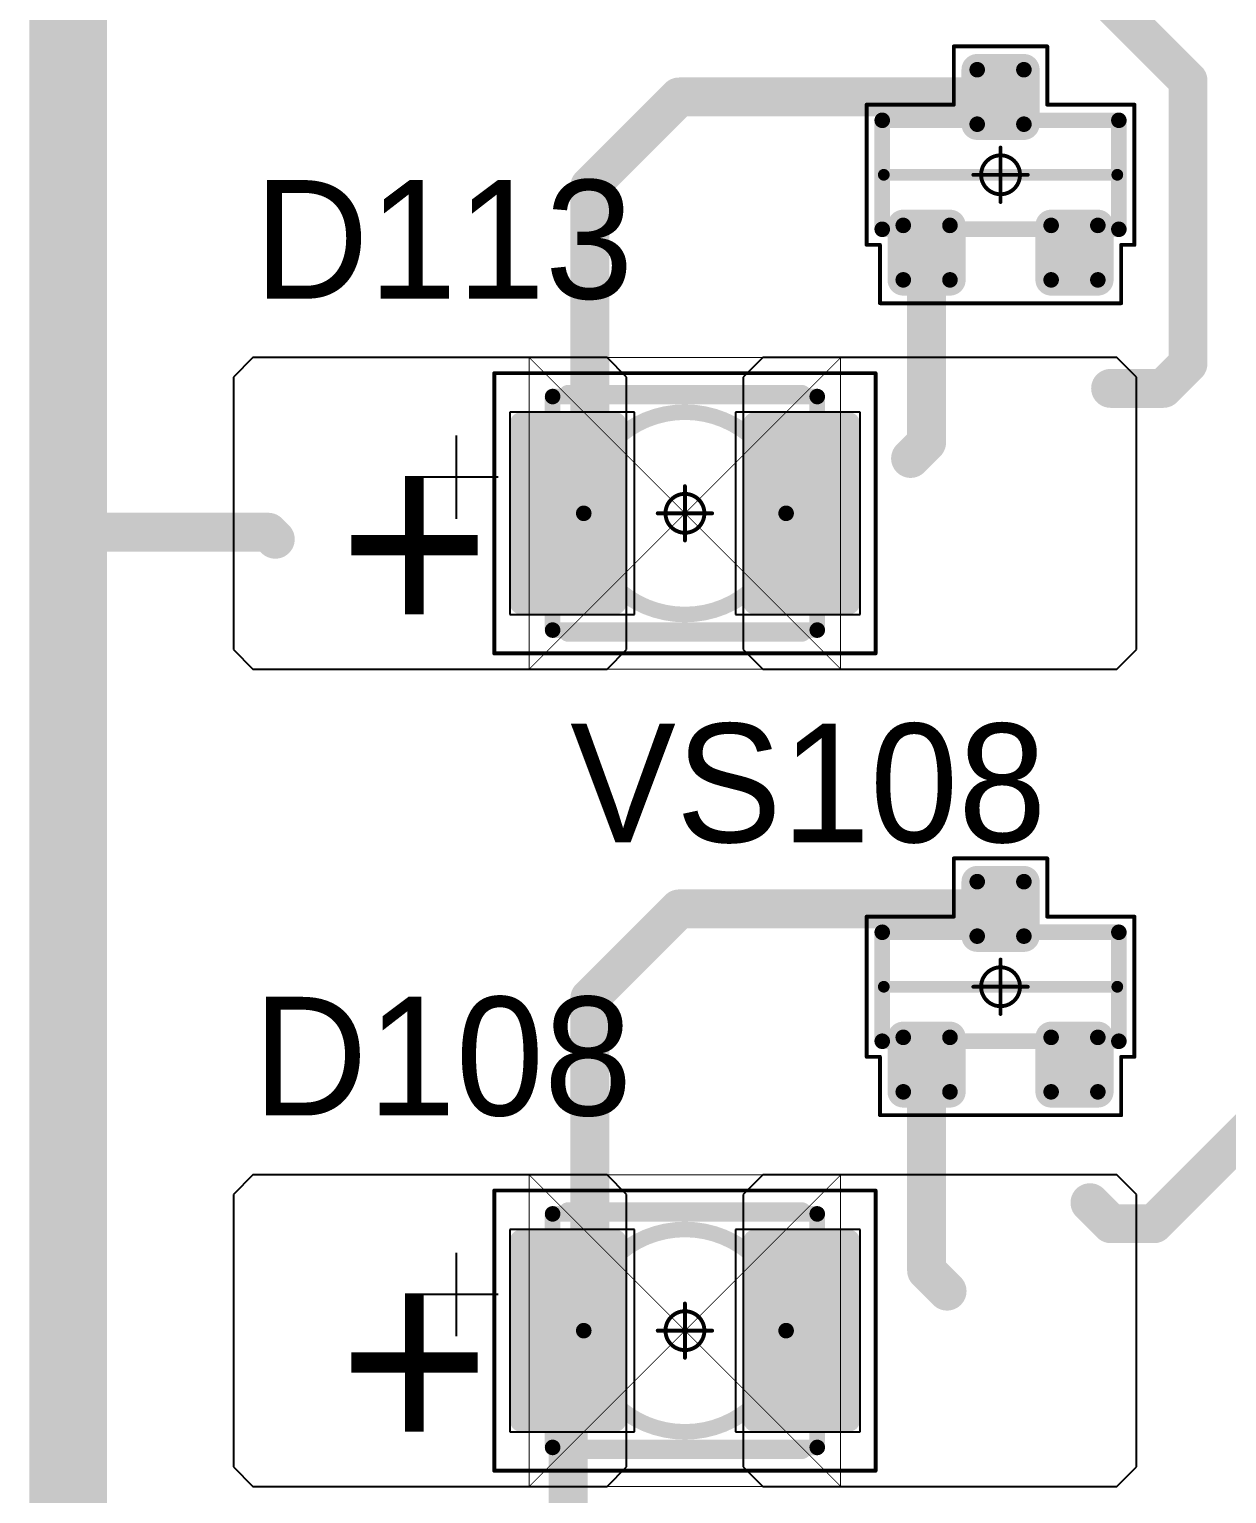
# Model space of a CAD drawing. Header units: millimetres. Extents: x 0 to 1769, y 431 to 1001.
# Drawn here: x 1558.52 to 1573.9, y 518.43 to 537.25 of the extents above; entities that cross this region are included whole.
import ezdxf

# ---------------------------------------------------------------- set-up
doc = ezdxf.new("R2010")
doc.units = ezdxf.units.MM
for name, color, linetype in [('Mechanical13', 56, 'Continuous'), ('Mechanical15', 56, 'Continuous'), ('Mechanical9', 56, 'Continuous'), ('TopLayer', 1, 'Continuous'), ('TopOverlay', 2, 'Continuous'), ('TopPaste', 8, 'Continuous'), ('TopSolder', 216, 'Continuous')]:
    doc.layers.add(name, color=color, linetype=linetype)

# ---------------------------------------------------------------- blocks, each defined once
blk = doc.blocks.new('SOT23_26')
at = {"layer": 'Mechanical13', "const_width": 0.2}
for points in [[(-0.7, 1.52), (0.7, 1.52)], [(-0.7, 1.52), (-0.7, -1.52)], [(0.7, 1.52), (0.7, -1.52)], [(-0.7, -1.52), (0.7, -1.52)]]:
    blk.add_lwpolyline(points, dxfattribs=at)
at = {"layer": 'Mechanical13', "const_width": 0.1}
for points in [[(-0.75, 1.52, 1), (-0.65, 1.52, 1)], [(-0.75, 1.52, 1), (-0.65, 1.52, 1)], [(0.65, 1.52, 1), (0.75, 1.52, 1)], [(0.65, 1.52, 1), (0.75, 1.52, 1)], [(-0.75, -1.52, 1), (-0.65, -1.52, 1)], [(-0.75, -1.52, 1), (-0.65, -1.52, 1)], [(0.65, -1.52, 1), (0.75, -1.52, 1)], [(0.65, -1.52, 1), (0.75, -1.52, 1)]]:
    blk.add_lwpolyline(points, format="xyb", close=True, dxfattribs=at)
at = {"layer": 'Mechanical15', "const_width": 0.05}
for points in [[(-0.9, 1.72), (-0.9, 1.55)], [(-0.9, 1.72), (0.9, 1.72)], [(0.9, 1.72), (0.9, 0.6)], [(-1.65, 1.55), (-1.65, -1.55)], [(-1.65, 1.55), (-0.9, 1.55)], [(0.9, 0.6), (1.65, 0.6)], [(1.65, 0.6), (1.65, -0.6)], [(0, 0.35), (0, -0.35)], [(-0.35, 0), (0.35, 0)], [(0.9, -0.6), (1.65, -0.6)], [(0.9, -0.6), (0.9, -1.72)], [(-1.65, -1.55), (-0.9, -1.55)], [(-0.9, -1.55), (-0.9, -1.72)], [(-0.9, -1.72), (0.9, -1.72)]]:
    blk.add_lwpolyline(points, dxfattribs=at)
at = {"layer": 'Mechanical15'}
for points, const_width in [([(-0.913, 1.72, 1), (-0.888, 1.72, 1)], 0.025), ([(-0.913, 1.72, 1), (-0.888, 1.72, 1)], 0.025), ([(0.888, 1.72, 1), (0.913, 1.72, 1)], 0.025), ([(0.888, 1.72, 1), (0.913, 1.72, 1)], 0.025), ([(-1.662, 1.55, 1), (-1.637, 1.55, 1)], 0.025), ([(-1.662, 1.55, 1), (-1.637, 1.55, 1)], 0.025), ([(-0.913, 1.55, 1), (-0.888, 1.55, 1)], 0.025), ([(-0.913, 1.55, 1), (-0.888, 1.55, 1)], 0.025), ([(0.888, 0.6, 1), (0.913, 0.6, 1)], 0.025), ([(0.888, 0.6, 1), (0.913, 0.6, 1)], 0.025), ([(1.637, 0.6, 1), (1.662, 0.6, 1)], 0.025), ([(1.637, 0.6, 1), (1.662, 0.6, 1)], 0.025), ([(0.25, 0, 1), (-0.25, 0, 1)], 0.05), ([(-0.012, 0.35, 1), (0.012, 0.35, 1)], 0.025), ([(-0.362, 0, 1), (-0.337, 0, 1)], 0.025), ([(-0.262, 0, 1), (-0.238, 0, 1)], 0.025), ([(0.238, 0, 1), (0.262, 0, 1)], 0.025), ([(0.337, 0, 1), (0.362, 0, 1)], 0.025), ([(-0.012, -0.35, 1), (0.012, -0.35, 1)], 0.025), ([(0.888, -0.6, 1), (0.913, -0.6, 1)], 0.025), ([(0.888, -0.6, 1), (0.913, -0.6, 1)], 0.025), ([(1.637, -0.6, 1), (1.662, -0.6, 1)], 0.025), ([(1.637, -0.6, 1), (1.662, -0.6, 1)], 0.025), ([(-1.662, -1.55, 1), (-1.637, -1.55, 1)], 0.025), ([(-1.662, -1.55, 1), (-1.637, -1.55, 1)], 0.025), ([(-0.913, -1.55, 1), (-0.888, -1.55, 1)], 0.025), ([(-0.913, -1.55, 1), (-0.888, -1.55, 1)], 0.025), ([(-0.913, -1.72, 1), (-0.888, -1.72, 1)], 0.025), ([(-0.913, -1.72, 1), (-0.888, -1.72, 1)], 0.025), ([(0.888, -1.72, 1), (0.913, -1.72, 1)], 0.025), ([(0.888, -1.72, 1), (0.913, -1.72, 1)], 0.025)]:
    blk.add_lwpolyline(points, format="xyb", close=True, dxfattribs=dict(at, const_width=const_width))
at = {"layer": 'TopLayer', "const_width": 0.1}
for points in [[(-1.4, 1.25, 1), (-1.3, 1.25, 1)], [(-0.7, 1.25, 1), (-0.6, 1.25, 1)], [(-1.4, 0.65, 1), (-1.3, 0.65, 1)], [(-0.7, 0.65, 1), (-0.6, 0.65, 1)], [(0.6, 0.3, 1), (0.7, 0.3, 1)], [(1.3, 0.3, 1), (1.4, 0.3, 1)], [(0.6, -0.3, 1), (0.7, -0.3, 1)], [(1.3, -0.3, 1), (1.4, -0.3, 1)], [(-1.4, -0.65, 1), (-1.3, -0.65, 1)], [(-0.7, -0.65, 1), (-0.6, -0.65, 1)], [(-1.4, -1.25, 1), (-1.3, -1.25, 1)], [(-0.7, -1.25, 1), (-0.6, -1.25, 1)]]:
    blk.add_lwpolyline(points, format="xyb", close=True, dxfattribs=at)
at = {"layer": 'TopLayer'}
for points in [[(-1.35, 1.35), (-1.35, 0.55), (-0.65, 1.35), (-0.65, 0.55)], [(-1.45, 1.25), (-1.45, 0.65), (-0.55, 1.25), (-0.55, 0.65)], [(0.65, 0.4), (0.65, -0.4), (1.35, 0.4), (1.35, -0.4)], [(0.55, 0.3), (0.55, -0.3), (1.45, 0.3), (1.45, -0.3)], [(-1.35, -0.55), (-1.35, -1.35), (-0.65, -0.55), (-0.65, -1.35)], [(-1.45, -0.65), (-1.45, -1.25), (-0.55, -0.65), (-0.55, -1.25)]]:
    blk.add_solid(points, dxfattribs=at)
at = {"layer": 'TopOverlay', "const_width": 0.15}
blk.add_lwpolyline([(0, 1.5), (0, -1.5)], dxfattribs=at)
at = {"layer": 'TopOverlay', "const_width": 0.075}
for points in [[(-0.038, 1.5, 1), (0.038, 1.5, 1)], [(-0.038, -1.5, 1), (0.038, -1.5, 1)]]:
    blk.add_lwpolyline(points, format="xyb", close=True, dxfattribs=at)
at = {"layer": 'TopPaste', "const_width": 0.075}
for points in [[(-1.387, 1.25, 1), (-1.313, 1.25, 1)], [(-0.687, 1.25, 1), (-0.613, 1.25, 1)], [(-1.387, 0.65, 1), (-1.313, 0.65, 1)], [(-0.687, 0.65, 1), (-0.613, 0.65, 1)], [(0.613, 0.3, 1), (0.687, 0.3, 1)], [(1.313, 0.3, 1), (1.387, 0.3, 1)], [(0.613, -0.3, 1), (0.687, -0.3, 1)], [(1.313, -0.3, 1), (1.387, -0.3, 1)], [(-1.387, -0.65, 1), (-1.313, -0.65, 1)], [(-0.687, -0.65, 1), (-0.613, -0.65, 1)], [(-1.387, -1.25, 1), (-1.313, -1.25, 1)], [(-0.687, -1.25, 1), (-0.613, -1.25, 1)]]:
    blk.add_lwpolyline(points, format="xyb", close=True, dxfattribs=at)
at = {"layer": 'TopPaste'}
for points in [[(-1.35, 1.325), (-1.35, 0.575), (-0.65, 1.325), (-0.65, 0.575)], [(-1.425, 1.25), (-1.425, 0.65), (-0.575, 1.25), (-0.575, 0.65)], [(0.575, 0.3), (0.575, -0.3), (1.425, 0.3), (1.425, -0.3)], [(0.65, 0.375), (0.65, -0.375), (1.35, 0.375), (1.35, -0.375)], [(-1.425, -0.65), (-1.425, -1.25), (-0.575, -0.65), (-0.575, -1.25)], [(-1.35, -0.575), (-1.35, -1.325), (-0.65, -0.575), (-0.65, -1.325)]]:
    blk.add_solid(points, dxfattribs=at)
at = {"layer": 'TopSolder', "const_width": 0.202}
for points in [[(-1.451, 1.25, 1), (-1.249, 1.25, 1)], [(-0.751, 1.25, 1), (-0.549, 1.25, 1)], [(-1.451, 0.65, 1), (-1.249, 0.65, 1)], [(-0.751, 0.65, 1), (-0.549, 0.65, 1)], [(0.549, 0.3, 1), (0.751, 0.3, 1)], [(1.249, 0.3, 1), (1.451, 0.3, 1)], [(0.549, -0.3, 1), (0.751, -0.3, 1)], [(1.249, -0.3, 1), (1.451, -0.3, 1)], [(-1.451, -0.65, 1), (-1.249, -0.65, 1)], [(-0.751, -0.65, 1), (-0.549, -0.65, 1)], [(-1.451, -1.25, 1), (-1.249, -1.25, 1)], [(-0.751, -1.25, 1), (-0.549, -1.25, 1)]]:
    blk.add_lwpolyline(points, format="xyb", close=True, dxfattribs=at)
at = {"layer": 'TopSolder'}
for points in [[(-1.35, 1.452), (-1.35, 0.448), (-0.65, 1.452), (-0.65, 0.448)], [(-1.552, 1.25), (-1.552, 0.65), (-0.448, 1.25), (-0.448, 0.65)], [(0.65, 0.502), (0.65, -0.502), (1.35, 0.502), (1.35, -0.502)], [(0.448, 0.3), (0.448, -0.3), (1.552, 0.3), (1.552, -0.3)], [(-1.35, -0.448), (-1.35, -1.452), (-0.65, -0.448), (-0.65, -1.452)], [(-1.552, -0.65), (-1.552, -1.25), (-0.448, -0.65), (-0.448, -1.25)]]:
    blk.add_solid(points, dxfattribs=at)
blk = doc.blocks.new('SOT23_31')
at = {"layer": 'Mechanical13', "const_width": 0.2}
for points in [[(-0.7, 1.52), (-0.7, -1.52)], [(-0.7, 1.52), (0.7, 1.52)], [(0.7, 1.52), (0.7, -1.52)], [(-0.7, -1.52), (0.7, -1.52)]]:
    blk.add_lwpolyline(points, dxfattribs=at)
at = {"layer": 'Mechanical13', "const_width": 0.1}
for points in [[(-0.75, 1.52, 1), (-0.65, 1.52, 1)], [(-0.75, 1.52, 1), (-0.65, 1.52, 1)], [(0.65, 1.52, 1), (0.75, 1.52, 1)], [(0.65, 1.52, 1), (0.75, 1.52, 1)], [(-0.75, -1.52, 1), (-0.65, -1.52, 1)], [(-0.75, -1.52, 1), (-0.65, -1.52, 1)], [(0.65, -1.52, 1), (0.75, -1.52, 1)], [(0.65, -1.52, 1), (0.75, -1.52, 1)]]:
    blk.add_lwpolyline(points, format="xyb", close=True, dxfattribs=at)
at = {"layer": 'Mechanical15', "const_width": 0.05}
for points in [[(-0.9, 1.72), (0.9, 1.72)], [(-0.9, 1.72), (-0.9, 1.55)], [(0.9, 1.72), (0.9, 0.6)], [(-1.65, 1.55), (-0.9, 1.55)], [(-1.65, 1.55), (-1.65, -1.55)], [(0.9, 0.6), (1.65, 0.6)], [(1.65, 0.6), (1.65, -0.6)], [(0, 0.35), (0, -0.35)], [(-0.35, 0), (0.35, 0)], [(0.9, -0.6), (0.9, -1.72)], [(0.9, -0.6), (1.65, -0.6)], [(-1.65, -1.55), (-0.9, -1.55)], [(-0.9, -1.55), (-0.9, -1.72)], [(-0.9, -1.72), (0.9, -1.72)]]:
    blk.add_lwpolyline(points, dxfattribs=at)
at = {"layer": 'Mechanical15'}
for points, const_width in [([(-0.913, 1.72, 1), (-0.888, 1.72, 1)], 0.025), ([(-0.913, 1.72, 1), (-0.888, 1.72, 1)], 0.025), ([(0.888, 1.72, 1), (0.913, 1.72, 1)], 0.025), ([(0.888, 1.72, 1), (0.913, 1.72, 1)], 0.025), ([(-1.662, 1.55, 1), (-1.637, 1.55, 1)], 0.025), ([(-1.662, 1.55, 1), (-1.637, 1.55, 1)], 0.025), ([(-0.913, 1.55, 1), (-0.888, 1.55, 1)], 0.025), ([(-0.913, 1.55, 1), (-0.888, 1.55, 1)], 0.025), ([(0.888, 0.6, 1), (0.913, 0.6, 1)], 0.025), ([(0.888, 0.6, 1), (0.913, 0.6, 1)], 0.025), ([(1.637, 0.6, 1), (1.662, 0.6, 1)], 0.025), ([(1.637, 0.6, 1), (1.662, 0.6, 1)], 0.025), ([(0.25, 0, 1), (-0.25, 0, 1)], 0.05), ([(-0.012, 0.35, 1), (0.012, 0.35, 1)], 0.025), ([(-0.362, 0, 1), (-0.337, 0, 1)], 0.025), ([(-0.262, 0, 1), (-0.238, 0, 1)], 0.025), ([(0.238, 0, 1), (0.262, 0, 1)], 0.025), ([(0.337, 0, 1), (0.362, 0, 1)], 0.025), ([(-0.012, -0.35, 1), (0.012, -0.35, 1)], 0.025), ([(0.888, -0.6, 1), (0.913, -0.6, 1)], 0.025), ([(0.888, -0.6, 1), (0.913, -0.6, 1)], 0.025), ([(1.637, -0.6, 1), (1.662, -0.6, 1)], 0.025), ([(1.637, -0.6, 1), (1.662, -0.6, 1)], 0.025), ([(-1.662, -1.55, 1), (-1.637, -1.55, 1)], 0.025), ([(-1.662, -1.55, 1), (-1.637, -1.55, 1)], 0.025), ([(-0.913, -1.55, 1), (-0.888, -1.55, 1)], 0.025), ([(-0.913, -1.55, 1), (-0.888, -1.55, 1)], 0.025), ([(-0.913, -1.72, 1), (-0.888, -1.72, 1)], 0.025), ([(-0.913, -1.72, 1), (-0.888, -1.72, 1)], 0.025), ([(0.888, -1.72, 1), (0.913, -1.72, 1)], 0.025), ([(0.888, -1.72, 1), (0.913, -1.72, 1)], 0.025)]:
    blk.add_lwpolyline(points, format="xyb", close=True, dxfattribs=dict(at, const_width=const_width))
at = {"layer": 'TopLayer', "const_width": 0.1}
for points in [[(-1.4, 1.25, 1), (-1.3, 1.25, 1)], [(-0.7, 1.25, 1), (-0.6, 1.25, 1)], [(-1.4, 0.65, 1), (-1.3, 0.65, 1)], [(-0.7, 0.65, 1), (-0.6, 0.65, 1)], [(0.6, 0.3, 1), (0.7, 0.3, 1)], [(1.3, 0.3, 1), (1.4, 0.3, 1)], [(0.6, -0.3, 1), (0.7, -0.3, 1)], [(1.3, -0.3, 1), (1.4, -0.3, 1)], [(-1.4, -0.65, 1), (-1.3, -0.65, 1)], [(-0.7, -0.65, 1), (-0.6, -0.65, 1)], [(-1.4, -1.25, 1), (-1.3, -1.25, 1)], [(-0.7, -1.25, 1), (-0.6, -1.25, 1)]]:
    blk.add_lwpolyline(points, format="xyb", close=True, dxfattribs=at)
at = {"layer": 'TopLayer'}
for points in [[(-1.35, 1.35), (-1.35, 0.55), (-0.65, 1.35), (-0.65, 0.55)], [(-1.45, 1.25), (-1.45, 0.65), (-0.55, 1.25), (-0.55, 0.65)], [(0.65, 0.4), (0.65, -0.4), (1.35, 0.4), (1.35, -0.4)], [(0.55, 0.3), (0.55, -0.3), (1.45, 0.3), (1.45, -0.3)], [(-1.35, -0.55), (-1.35, -1.35), (-0.65, -0.55), (-0.65, -1.35)], [(-1.45, -0.65), (-1.45, -1.25), (-0.55, -0.65), (-0.55, -1.25)]]:
    blk.add_solid(points, dxfattribs=at)
at = {"layer": 'TopOverlay', "const_width": 0.15}
blk.add_lwpolyline([(0, 1.5), (0, -1.5)], dxfattribs=at)
at = {"layer": 'TopOverlay', "const_width": 0.075}
for points in [[(-0.038, 1.5, 1), (0.038, 1.5, 1)], [(-0.038, -1.5, 1), (0.038, -1.5, 1)]]:
    blk.add_lwpolyline(points, format="xyb", close=True, dxfattribs=at)
at = {"layer": 'TopPaste', "const_width": 0.075}
for points in [[(-1.387, 1.25, 1), (-1.313, 1.25, 1)], [(-0.687, 1.25, 1), (-0.613, 1.25, 1)], [(-1.387, 0.65, 1), (-1.313, 0.65, 1)], [(-0.687, 0.65, 1), (-0.613, 0.65, 1)], [(0.613, 0.3, 1), (0.687, 0.3, 1)], [(1.313, 0.3, 1), (1.387, 0.3, 1)], [(0.613, -0.3, 1), (0.687, -0.3, 1)], [(1.313, -0.3, 1), (1.387, -0.3, 1)], [(-1.387, -0.65, 1), (-1.313, -0.65, 1)], [(-0.687, -0.65, 1), (-0.613, -0.65, 1)], [(-1.387, -1.25, 1), (-1.313, -1.25, 1)], [(-0.687, -1.25, 1), (-0.613, -1.25, 1)]]:
    blk.add_lwpolyline(points, format="xyb", close=True, dxfattribs=at)
at = {"layer": 'TopPaste'}
for points in [[(-1.35, 1.325), (-1.35, 0.575), (-0.65, 1.325), (-0.65, 0.575)], [(-1.425, 1.25), (-1.425, 0.65), (-0.575, 1.25), (-0.575, 0.65)], [(0.575, 0.3), (0.575, -0.3), (1.425, 0.3), (1.425, -0.3)], [(0.65, 0.375), (0.65, -0.375), (1.35, 0.375), (1.35, -0.375)], [(-1.425, -0.65), (-1.425, -1.25), (-0.575, -0.65), (-0.575, -1.25)], [(-1.35, -0.575), (-1.35, -1.325), (-0.65, -0.575), (-0.65, -1.325)]]:
    blk.add_solid(points, dxfattribs=at)
at = {"layer": 'TopSolder', "const_width": 0.202}
for points in [[(-1.451, 1.25, 1), (-1.249, 1.25, 1)], [(-0.751, 1.25, 1), (-0.549, 1.25, 1)], [(-1.451, 0.65, 1), (-1.249, 0.65, 1)], [(-0.751, 0.65, 1), (-0.549, 0.65, 1)], [(0.549, 0.3, 1), (0.751, 0.3, 1)], [(1.249, 0.3, 1), (1.451, 0.3, 1)], [(0.549, -0.3, 1), (0.751, -0.3, 1)], [(1.249, -0.3, 1), (1.451, -0.3, 1)], [(-1.451, -0.65, 1), (-1.249, -0.65, 1)], [(-0.751, -0.65, 1), (-0.549, -0.65, 1)], [(-1.451, -1.25, 1), (-1.249, -1.25, 1)], [(-0.751, -1.25, 1), (-0.549, -1.25, 1)]]:
    blk.add_lwpolyline(points, format="xyb", close=True, dxfattribs=at)
at = {"layer": 'TopSolder'}
for points in [[(-1.35, 1.452), (-1.35, 0.448), (-0.65, 1.452), (-0.65, 0.448)], [(-1.552, 1.25), (-1.552, 0.65), (-0.448, 1.25), (-0.448, 0.65)], [(0.65, 0.502), (0.65, -0.502), (1.35, 0.502), (1.35, -0.502)], [(0.448, 0.3), (0.448, -0.3), (1.552, 0.3), (1.552, -0.3)], [(-1.35, -0.448), (-1.35, -1.452), (-0.65, -0.448), (-0.65, -1.452)], [(-1.552, -0.65), (-1.552, -1.25), (-0.448, -0.65), (-0.448, -1.25)]]:
    blk.add_solid(points, dxfattribs=at)
blk = doc.blocks.new('T66G_214')
at = {"layer": 'Mechanical13'}
for p, q in [((2.936, 0.071), (2.936, -1)), ((2.4, -0.464), (3.471, -0.464))]:
    blk.add_line(p, q, dxfattribs=at)
at = {"layer": 'Mechanical13', "const_width": 0.2}
for points in [[(1.7, 1.5), (-1.7, 1.5)], [(-1.7, 1.5), (-1.7, -1.5)], [(1.7, 1.5), (1.7, -1.5)], [(1.7, -1.5), (-1.7, -1.5)]]:
    blk.add_lwpolyline(points, dxfattribs=at)
at = {"layer": 'Mechanical13'}
for points, const_width in [([(-1.75, 1.5, 1), (-1.65, 1.5, 1)], 0.1), ([(-1.75, 1.5, 1), (-1.65, 1.5, 1)], 0.1), ([(1.65, 1.5, 1), (1.75, 1.5, 1)], 0.1), ([(1.65, 1.5, 1), (1.75, 1.5, 1)], 0.1), ([(1.3, 0, 1), (-1.3, 0, 1)], 0.2), ([(-1.35, 0, 1), (-1.25, 0, 1)], 0.1), ([(1.25, 0, 1), (1.35, 0, 1)], 0.1), ([(-1.75, -1.5, 1), (-1.65, -1.5, 1)], 0.1), ([(-1.75, -1.5, 1), (-1.65, -1.5, 1)], 0.1), ([(1.65, -1.5, 1), (1.75, -1.5, 1)], 0.1), ([(1.65, -1.5, 1), (1.75, -1.5, 1)], 0.1)]:
    blk.add_lwpolyline(points, format="xyb", close=True, dxfattribs=dict(at, const_width=const_width))
at = {"layer": 'Mechanical15', "const_width": 0.05}
for points in [[(-2.45, 1.8), (-2.45, -1.8)], [(2.45, 1.8), (-2.45, 1.8)], [(2.45, 1.8), (2.45, -1.8)], [(0, 0.35), (0, -0.35)], [(0.35, 0), (-0.35, 0)], [(2.45, -1.8), (-2.45, -1.8)]]:
    blk.add_lwpolyline(points, dxfattribs=at)
at = {"layer": 'Mechanical15'}
for points, const_width in [([(-2.462, 1.8, 1), (-2.438, 1.8, 1)], 0.025), ([(-2.462, 1.8, 1), (-2.438, 1.8, 1)], 0.025), ([(2.438, 1.8, 1), (2.462, 1.8, 1)], 0.025), ([(2.438, 1.8, 1), (2.462, 1.8, 1)], 0.025), ([(0.25, 0, 1), (-0.25, 0, 1)], 0.05), ([(-0.012, 0.35, 1), (0.012, 0.35, 1)], 0.025), ([(-0.362, 0, 1), (-0.337, 0, 1)], 0.025), ([(-0.262, 0, 1), (-0.238, 0, 1)], 0.025), ([(0.238, 0, 1), (0.262, 0, 1)], 0.025), ([(0.337, 0, 1), (0.362, 0, 1)], 0.025), ([(-0.012, -0.35, 1), (0.012, -0.35, 1)], 0.025), ([(-2.462, -1.8, 1), (-2.438, -1.8, 1)], 0.025), ([(-2.462, -1.8, 1), (-2.438, -1.8, 1)], 0.025), ([(2.438, -1.8, 1), (2.462, -1.8, 1)], 0.025), ([(2.438, -1.8, 1), (2.462, -1.8, 1)], 0.025)]:
    blk.add_lwpolyline(points, format="xyb", close=True, dxfattribs=dict(at, const_width=const_width))
at = {"layer": 'TopLayer'}
for p, q in [((-5.55, 2), (-5.8, 1.75)), ((-1, 2), (-5.55, 2)), ((-0.75, 1.75), (-1, 2)), ((1, 2), (0.75, 1.75)), ((5.55, 2), (1, 2)), ((5.8, 1.75), (5.55, 2)), ((-5.8, 1.75), (-5.8, -1.75)), ((-0.75, -1.75), (-0.75, 1.75)), ((0.75, 1.75), (0.75, -1.75)), ((5.8, -1.75), (5.8, 1.75)), ((-5.8, -1.75), (-5.55, -2)), ((-1, -2), (-0.75, -1.75)), ((0.75, -1.75), (1, -2)), ((5.55, -2), (5.8, -1.75)), ((-5.55, -2), (-1, -2)), ((1, -2), (5.55, -2))]:
    blk.add_line(p, q, dxfattribs=at)
at = {"layer": 'TopLayer', "const_width": 0.15}
for points in [[(-2.175, 1.15, 1), (-2.025, 1.15, 1)], [(-0.975, 1.15, 1), (-0.825, 1.15, 1)], [(0.825, 1.15, 1), (0.975, 1.15, 1)], [(2.025, 1.15, 1), (2.175, 1.15, 1)], [(-2.175, -1.15, 1), (-2.025, -1.15, 1)], [(-0.975, -1.15, 1), (-0.825, -1.15, 1)], [(0.825, -1.15, 1), (0.975, -1.15, 1)], [(2.025, -1.15, 1), (2.175, -1.15, 1)]]:
    blk.add_lwpolyline(points, format="xyb", close=True, dxfattribs=at)
at = {"layer": 'TopLayer'}
for points in [[(-0.75, 1.15), (-2.25, 1.15), (-0.75, -1.15), (-2.25, -1.15)], [(-0.9, 1.3), (-2.1, 1.3), (-0.9, -1.3), (-2.1, -1.3)], [(2.25, 1.15), (0.75, 1.15), (2.25, -1.15), (0.75, -1.15)], [(2.1, 1.3), (0.9, 1.3), (2.1, -1.3), (0.9, -1.3)]]:
    blk.add_solid(points, dxfattribs=at)
at = {"layer": 'TopOverlay', "const_width": 0.25}
for points in [[(1.5, 1.525), (-1.5, 1.525)], [(1.5, -1.525), (-1.5, -1.525)]]:
    blk.add_lwpolyline(points, dxfattribs=at)
at = {"layer": 'TopOverlay', "const_width": 0.125}
for points in [[(-1.562, 1.525, 1), (-1.438, 1.525, 1)], [(1.438, 1.525, 1), (1.562, 1.525, 1)], [(-1.562, -1.525, 1), (-1.438, -1.525, 1)], [(1.438, -1.525, 1), (1.562, -1.525, 1)]]:
    blk.add_lwpolyline(points, format="xyb", close=True, dxfattribs=at)
at = {"layer": 'TopPaste', "const_width": 0.125}
for points in [[(-2.163, 1.15, 1), (-2.038, 1.15, 1)], [(-0.963, 1.15, 1), (-0.838, 1.15, 1)], [(0.838, 1.15, 1), (0.963, 1.15, 1)], [(2.038, 1.15, 1), (2.163, 1.15, 1)], [(-2.163, -1.15, 1), (-2.038, -1.15, 1)], [(-0.963, -1.15, 1), (-0.838, -1.15, 1)], [(0.838, -1.15, 1), (0.963, -1.15, 1)], [(2.038, -1.15, 1), (2.163, -1.15, 1)]]:
    blk.add_lwpolyline(points, format="xyb", close=True, dxfattribs=at)
at = {"layer": 'TopPaste'}
for points in [[(-0.775, 1.15), (-2.225, 1.15), (-0.775, -1.15), (-2.225, -1.15)], [(-0.9, 1.275), (-2.1, 1.275), (-0.9, -1.275), (-2.1, -1.275)], [(2.225, 1.15), (0.775, 1.15), (2.225, -1.15), (0.775, -1.15)], [(2.1, 1.275), (0.9, 1.275), (2.1, -1.275), (0.9, -1.275)]]:
    blk.add_solid(points, dxfattribs=at)
at = {"layer": 'TopSolder'}
for p, q in [((-2.25, 1.3), (-2.25, -1.3)), ((-0.65, 1.3), (-2.25, 1.3)), ((-0.65, -1.3), (-0.65, 1.3)), ((0.65, 1.3), (0.65, -1.3)), ((2.25, 1.3), (0.65, 1.3)), ((2.25, -1.3), (2.25, 1.3)), ((-2.25, -1.3), (-0.65, -1.3)), ((0.65, -1.3), (2.25, -1.3))]:
    blk.add_line(p, q, dxfattribs=at)
at = {"layer": 'TopOverlay'}
blk.add_text('+', height=2.5, dxfattribs=at).set_placement((2.5, -0.8))
blk = doc.blocks.new('T66G_219')
at = {"layer": 'Mechanical13'}
for p, q in [((2.936, 0.071), (2.936, -1)), ((2.4, -0.464), (3.471, -0.464))]:
    blk.add_line(p, q, dxfattribs=at)
at = {"layer": 'Mechanical13', "const_width": 0.2}
for points in [[(1.7, 1.5), (-1.7, 1.5)], [(-1.7, 1.5), (-1.7, -1.5)], [(1.7, 1.5), (1.7, -1.5)], [(1.7, -1.5), (-1.7, -1.5)]]:
    blk.add_lwpolyline(points, dxfattribs=at)
at = {"layer": 'Mechanical13'}
for points, const_width in [([(-1.75, 1.5, 1), (-1.65, 1.5, 1)], 0.1), ([(-1.75, 1.5, 1), (-1.65, 1.5, 1)], 0.1), ([(1.65, 1.5, 1), (1.75, 1.5, 1)], 0.1), ([(1.65, 1.5, 1), (1.75, 1.5, 1)], 0.1), ([(1.3, 0, 1), (-1.3, 0, 1)], 0.2), ([(-1.35, 0, 1), (-1.25, 0, 1)], 0.1), ([(1.25, 0, 1), (1.35, 0, 1)], 0.1), ([(-1.75, -1.5, 1), (-1.65, -1.5, 1)], 0.1), ([(-1.75, -1.5, 1), (-1.65, -1.5, 1)], 0.1), ([(1.65, -1.5, 1), (1.75, -1.5, 1)], 0.1), ([(1.65, -1.5, 1), (1.75, -1.5, 1)], 0.1)]:
    blk.add_lwpolyline(points, format="xyb", close=True, dxfattribs=dict(at, const_width=const_width))
at = {"layer": 'Mechanical15', "const_width": 0.05}
for points in [[(-2.45, 1.8), (-2.45, -1.8)], [(2.45, 1.8), (-2.45, 1.8)], [(2.45, 1.8), (2.45, -1.8)], [(0, 0.35), (0, -0.35)], [(0.35, 0), (-0.35, 0)], [(2.45, -1.8), (-2.45, -1.8)]]:
    blk.add_lwpolyline(points, dxfattribs=at)
at = {"layer": 'Mechanical15'}
for points, const_width in [([(-2.462, 1.8, 1), (-2.438, 1.8, 1)], 0.025), ([(-2.462, 1.8, 1), (-2.438, 1.8, 1)], 0.025), ([(2.438, 1.8, 1), (2.462, 1.8, 1)], 0.025), ([(2.438, 1.8, 1), (2.462, 1.8, 1)], 0.025), ([(0.25, 0, 1), (-0.25, 0, 1)], 0.05), ([(-0.012, 0.35, 1), (0.012, 0.35, 1)], 0.025), ([(-0.362, 0, 1), (-0.337, 0, 1)], 0.025), ([(-0.262, 0, 1), (-0.238, 0, 1)], 0.025), ([(0.238, 0, 1), (0.262, 0, 1)], 0.025), ([(0.337, 0, 1), (0.362, 0, 1)], 0.025), ([(-0.012, -0.35, 1), (0.012, -0.35, 1)], 0.025), ([(-2.462, -1.8, 1), (-2.438, -1.8, 1)], 0.025), ([(-2.462, -1.8, 1), (-2.438, -1.8, 1)], 0.025), ([(2.438, -1.8, 1), (2.462, -1.8, 1)], 0.025), ([(2.438, -1.8, 1), (2.462, -1.8, 1)], 0.025)]:
    blk.add_lwpolyline(points, format="xyb", close=True, dxfattribs=dict(at, const_width=const_width))
at = {"layer": 'TopLayer'}
for p, q in [((-5.55, 2), (-5.8, 1.75)), ((-1, 2), (-5.55, 2)), ((-0.75, 1.75), (-1, 2)), ((1, 2), (0.75, 1.75)), ((5.55, 2), (1, 2)), ((5.8, 1.75), (5.55, 2)), ((-5.8, 1.75), (-5.8, -1.75)), ((-0.75, -1.75), (-0.75, 1.75)), ((0.75, 1.75), (0.75, -1.75)), ((5.8, -1.75), (5.8, 1.75)), ((-5.8, -1.75), (-5.55, -2)), ((-1, -2), (-0.75, -1.75)), ((0.75, -1.75), (1, -2)), ((5.55, -2), (5.8, -1.75)), ((-5.55, -2), (-1, -2)), ((1, -2), (5.55, -2))]:
    blk.add_line(p, q, dxfattribs=at)
at = {"layer": 'TopLayer', "const_width": 0.15}
for points in [[(-2.175, 1.15, 1), (-2.025, 1.15, 1)], [(-0.975, 1.15, 1), (-0.825, 1.15, 1)], [(0.825, 1.15, 1), (0.975, 1.15, 1)], [(2.025, 1.15, 1), (2.175, 1.15, 1)], [(-2.175, -1.15, 1), (-2.025, -1.15, 1)], [(-0.975, -1.15, 1), (-0.825, -1.15, 1)], [(0.825, -1.15, 1), (0.975, -1.15, 1)], [(2.025, -1.15, 1), (2.175, -1.15, 1)]]:
    blk.add_lwpolyline(points, format="xyb", close=True, dxfattribs=at)
at = {"layer": 'TopLayer'}
for points in [[(-0.75, 1.15), (-2.25, 1.15), (-0.75, -1.15), (-2.25, -1.15)], [(-0.9, 1.3), (-2.1, 1.3), (-0.9, -1.3), (-2.1, -1.3)], [(2.25, 1.15), (0.75, 1.15), (2.25, -1.15), (0.75, -1.15)], [(2.1, 1.3), (0.9, 1.3), (2.1, -1.3), (0.9, -1.3)]]:
    blk.add_solid(points, dxfattribs=at)
at = {"layer": 'TopOverlay', "const_width": 0.25}
for points in [[(1.5, 1.525), (-1.5, 1.525)], [(1.5, -1.525), (-1.5, -1.525)]]:
    blk.add_lwpolyline(points, dxfattribs=at)
at = {"layer": 'TopOverlay', "const_width": 0.125}
for points in [[(-1.562, 1.525, 1), (-1.438, 1.525, 1)], [(1.438, 1.525, 1), (1.562, 1.525, 1)], [(-1.562, -1.525, 1), (-1.438, -1.525, 1)], [(1.438, -1.525, 1), (1.562, -1.525, 1)]]:
    blk.add_lwpolyline(points, format="xyb", close=True, dxfattribs=at)
at = {"layer": 'TopPaste', "const_width": 0.125}
for points in [[(-2.163, 1.15, 1), (-2.038, 1.15, 1)], [(-0.963, 1.15, 1), (-0.838, 1.15, 1)], [(0.838, 1.15, 1), (0.963, 1.15, 1)], [(2.038, 1.15, 1), (2.163, 1.15, 1)], [(-2.163, -1.15, 1), (-2.038, -1.15, 1)], [(-0.963, -1.15, 1), (-0.838, -1.15, 1)], [(0.838, -1.15, 1), (0.963, -1.15, 1)], [(2.038, -1.15, 1), (2.163, -1.15, 1)]]:
    blk.add_lwpolyline(points, format="xyb", close=True, dxfattribs=at)
at = {"layer": 'TopPaste'}
for points in [[(-0.775, 1.15), (-2.225, 1.15), (-0.775, -1.15), (-2.225, -1.15)], [(-0.9, 1.275), (-2.1, 1.275), (-0.9, -1.275), (-2.1, -1.275)], [(2.225, 1.15), (0.775, 1.15), (2.225, -1.15), (0.775, -1.15)], [(2.1, 1.275), (0.9, 1.275), (2.1, -1.275), (0.9, -1.275)]]:
    blk.add_solid(points, dxfattribs=at)
at = {"layer": 'TopSolder'}
for p, q in [((-2.25, 1.3), (-2.25, -1.3)), ((-0.65, 1.3), (-2.25, 1.3)), ((-0.65, -1.3), (-0.65, 1.3)), ((0.65, 1.3), (0.65, -1.3)), ((2.25, 1.3), (0.65, 1.3)), ((2.25, -1.3), (2.25, 1.3)), ((-2.25, -1.3), (-0.65, -1.3)), ((0.65, -1.3), (2.25, -1.3))]:
    blk.add_line(p, q, dxfattribs=at)
at = {"layer": 'TopOverlay'}
blk.add_text('+', height=2.5, dxfattribs=at).set_placement((2.5, -0.8))

msp = doc.modelspace()

# ---------------------------------------------------------------- linework, layer by layer
at = {"layer": 'Mechanical9'}
for points, const_width in [([(1564.94, 529.028), (1564.94, 533.028)], 0.0127), ([(1564.94, 533.028), (1568.94, 533.028)], 0.0127), ([(1564.94, 533.028), (1568.94, 529.028)], 0.01), ([(1564.94, 529.028), (1568.94, 533.028)], 0.01), ([(1568.94, 529.028), (1568.94, 533.028)], 0.0127), ([(1564.94, 529.028), (1568.94, 529.028)], 0.0127), ([(1564.94, 518.528), (1564.94, 522.528)], 0.0127), ([(1564.94, 522.528), (1568.94, 522.528)], 0.0127), ([(1564.94, 522.528), (1568.94, 518.528)], 0.01), ([(1564.94, 518.528), (1568.94, 522.528)], 0.01), ([(1568.94, 518.528), (1568.94, 522.528)], 0.0127), ([(1564.94, 518.528), (1568.94, 518.528)], 0.0127)]:
    msp.add_lwpolyline(points, dxfattribs=dict(at, const_width=const_width))
for points, const_width in [([(1564.937, 533.028, 1), (1564.943, 533.028, 1)], 0.00635), ([(1564.937, 533.028, 1), (1564.943, 533.028, 1)], 0.00635), ([(1564.938, 533.028, 1), (1564.943, 533.028, 1)], 0.005), ([(1568.937, 533.028, 1), (1568.943, 533.028, 1)], 0.00635), ([(1568.937, 533.028, 1), (1568.943, 533.028, 1)], 0.00635), ([(1568.938, 533.028, 1), (1568.943, 533.028, 1)], 0.005), ([(1564.937, 529.028, 1), (1564.943, 529.028, 1)], 0.00635), ([(1564.937, 529.028, 1), (1564.943, 529.028, 1)], 0.00635), ([(1564.938, 529.028, 1), (1564.943, 529.028, 1)], 0.005), ([(1568.937, 529.028, 1), (1568.943, 529.028, 1)], 0.00635), ([(1568.937, 529.028, 1), (1568.943, 529.028, 1)], 0.00635), ([(1568.938, 529.028, 1), (1568.943, 529.028, 1)], 0.005), ([(1564.937, 522.528, 1), (1564.943, 522.528, 1)], 0.00635), ([(1564.937, 522.528, 1), (1564.943, 522.528, 1)], 0.00635), ([(1564.938, 522.528, 1), (1564.943, 522.528, 1)], 0.005), ([(1568.937, 522.528, 1), (1568.943, 522.528, 1)], 0.00635), ([(1568.937, 522.528, 1), (1568.943, 522.528, 1)], 0.00635), ([(1568.938, 522.528, 1), (1568.943, 522.528, 1)], 0.005), ([(1564.937, 518.528, 1), (1564.943, 518.528, 1)], 0.00635), ([(1564.937, 518.528, 1), (1564.943, 518.528, 1)], 0.00635), ([(1564.938, 518.528, 1), (1564.943, 518.528, 1)], 0.005), ([(1568.937, 518.528, 1), (1568.943, 518.528, 1)], 0.00635), ([(1568.937, 518.528, 1), (1568.943, 518.528, 1)], 0.00635), ([(1568.938, 518.528, 1), (1568.943, 518.528, 1)], 0.005)]:
    msp.add_lwpolyline(points, format="xyb", close=True, dxfattribs=dict(at, const_width=const_width))
at = {"layer": 'TopLayer'}
for points, const_width in [([(1559.017, 530.785), (1559.017, 562.719)], 1), ([(1571.482, 538.509), (1573.403, 536.588)], 0.5), ([(1573.403, 532.95), (1573.403, 536.588)], 0.5), ([(1565.718, 535.231), (1566.864, 536.377)], 0.5), ([(1566.864, 536.377), (1570.995, 536.377)], 0.5), ([(1565.718, 531.162), (1565.718, 535.231)], 0.5), ([(1570.045, 531.939), (1570.045, 534.377)], 0.5), ([(1573.086, 532.633), (1573.403, 532.95)], 0.5), ([(1572.409, 532.633), (1573.086, 532.633)], 0.5), ([(1569.839, 531.733), (1570.045, 531.939)], 0.5), ([(1559.017, 510.018), (1559.017, 530.785)], 1), ([(1559.017, 530.785), (1561.587, 530.785)], 0.5), ([(1561.587, 530.785), (1561.677, 530.695)], 0.5), ([(1565.719, 524.801), (1566.864, 525.946)], 0.5), ([(1566.864, 525.946), (1570.995, 525.946)], 0.5), ([(1565.719, 520.731), (1565.719, 524.801)], 0.5), ([(1572.967, 521.902), (1575.78, 524.715)], 0.5), ([(1570.045, 521.299), (1570.045, 523.946)], 0.5), ([(1572.144, 522.172), (1572.413, 521.902)], 0.5), ([(1572.413, 521.902), (1572.967, 521.902)], 0.5), ([(1570.045, 521.299), (1570.308, 521.036)], 0.5), ([(1565.44, 518.06), (1565.44, 520.528)], 0.5)]:
    msp.add_lwpolyline(points, dxfattribs=dict(at, const_width=const_width))
for points, const_width in [([(1573.278, 536.588, 1), (1573.528, 536.588, 1)], 0.25), ([(1573.278, 536.588, 1), (1573.528, 536.588, 1)], 0.25), ([(1566.739, 536.377, 1), (1566.989, 536.377, 1)], 0.25), ([(1566.739, 536.377, 1), (1566.989, 536.377, 1)], 0.25), ([(1570.87, 536.377, 1), (1571.12, 536.377, 1)], 0.25), ([(1565.593, 535.231, 1), (1565.843, 535.231, 1)], 0.25), ([(1565.593, 535.231, 1), (1565.843, 535.231, 1)], 0.25), ([(1569.92, 534.377, 1), (1570.17, 534.377, 1)], 0.25), ([(1573.278, 532.95, 1), (1573.528, 532.95, 1)], 0.25), ([(1573.278, 532.95, 1), (1573.528, 532.95, 1)], 0.25), ([(1572.284, 532.633, 1), (1572.534, 532.633, 1)], 0.25), ([(1572.961, 532.633, 1), (1573.211, 532.633, 1)], 0.25), ([(1572.961, 532.633, 1), (1573.211, 532.633, 1)], 0.25), ([(1569.92, 531.939, 1), (1570.17, 531.939, 1)], 0.25), ([(1569.92, 531.939, 1), (1570.17, 531.939, 1)], 0.25), ([(1569.714, 531.733, 1), (1569.964, 531.733, 1)], 0.25), ([(1558.767, 530.785, 1), (1559.267, 530.785, 1)], 0.5), ([(1558.767, 530.785, 1), (1559.267, 530.785, 1)], 0.5), ([(1565.593, 531.162, 1), (1565.843, 531.162, 1)], 0.25), ([(1558.892, 530.785, 1), (1559.142, 530.785, 1)], 0.25), ([(1561.462, 530.785, 1), (1561.712, 530.785, 1)], 0.25), ([(1561.462, 530.785, 1), (1561.712, 530.785, 1)], 0.25), ([(1561.552, 530.695, 1), (1561.802, 530.695, 1)], 0.25), ([(1566.739, 525.946, 1), (1566.989, 525.946, 1)], 0.25), ([(1566.739, 525.946, 1), (1566.989, 525.946, 1)], 0.25), ([(1570.87, 525.946, 1), (1571.12, 525.946, 1)], 0.25), ([(1565.594, 524.801, 1), (1565.844, 524.801, 1)], 0.25), ([(1565.594, 524.801, 1), (1565.844, 524.801, 1)], 0.25), ([(1569.92, 523.946, 1), (1570.17, 523.946, 1)], 0.25), ([(1572.019, 522.172, 1), (1572.269, 522.172, 1)], 0.25), ([(1572.288, 521.902, 1), (1572.538, 521.902, 1)], 0.25), ([(1572.288, 521.902, 1), (1572.538, 521.902, 1)], 0.25), ([(1572.842, 521.902, 1), (1573.092, 521.902, 1)], 0.25), ([(1572.842, 521.902, 1), (1573.092, 521.902, 1)], 0.25), ([(1569.92, 521.299, 1), (1570.17, 521.299, 1)], 0.25), ([(1569.92, 521.299, 1), (1570.17, 521.299, 1)], 0.25), ([(1570.183, 521.036, 1), (1570.433, 521.036, 1)], 0.25), ([(1565.594, 520.731, 1), (1565.844, 520.731, 1)], 0.25), ([(1565.315, 520.528, 1), (1565.565, 520.528, 1)], 0.25)]:
    msp.add_lwpolyline(points, format="xyb", close=True, dxfattribs=dict(at, const_width=const_width))

# ---------------------------------------------------------------- block references
for name, p, rotation in [('SOT23_26', (1570.995, 535.377), 90), ('T66G_214', (1566.94, 531.028), 180), ('SOT23_31', (1570.995, 524.946), 90), ('T66G_219', (1566.94, 520.528), 180)]:
    msp.add_blockref(name, p, dxfattribs=dict(rotation=rotation))

# ---------------------------------------------------------------- texts
at = {"layer": 'TopOverlay'}
for s, p in [('D113', (1561.405, 533.786)), ('VS108', (1565.465, 526.803)), ('D108', (1561.39, 523.293))]:
    msp.add_text(s, height=1.524, dxfattribs=at).set_placement(p)

doc.saveas('drawing.dxf')
